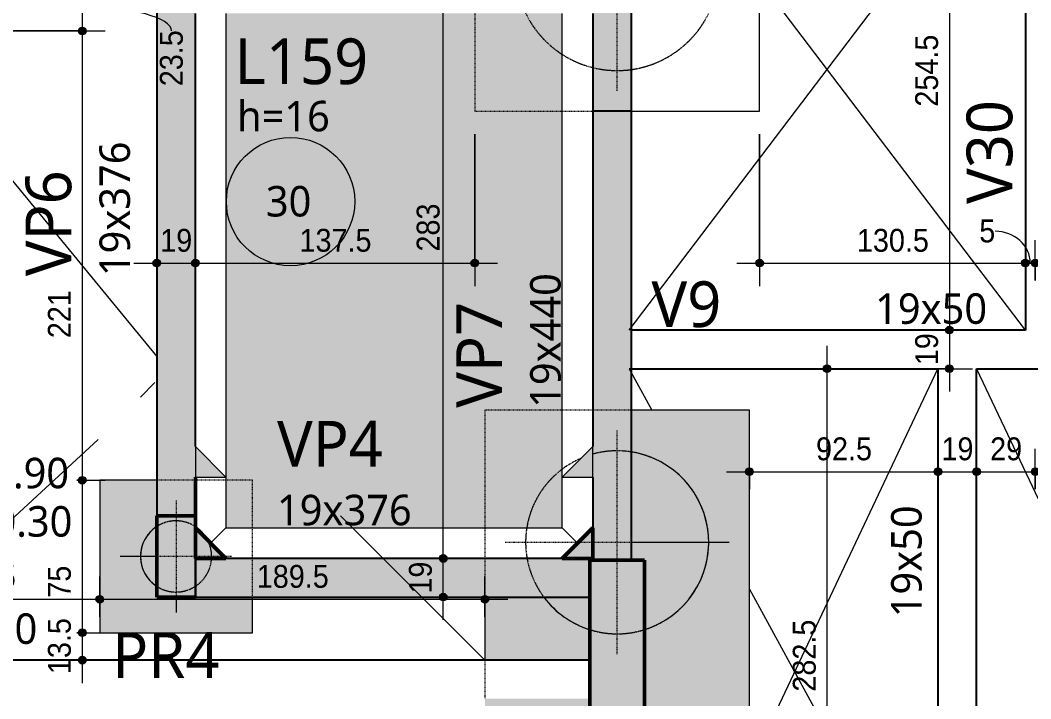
# Model space of a CAD drawing. Header units: centimetres. Extents: x -3523 to 38560, y -3196 to 88043.
# Drawn here: x -1157.8 to -661.1, y 112.4 to 446.1 of the extents above; entities that cross this region are included whole.
import ezdxf

# ---------------------------------------------------------------- set-up
doc = ezdxf.new("R2010")
doc.units = ezdxf.units.CM
doc.linetypes.add('Hidden', pattern=[0.714375, 0.47625, -0.238125])
doc.linetypes.add('Traço', pattern=[0.635, 0.3175, -0.3175])
for name, color, linetype, lineweight in [('A-ANNO-DIMS', 7, 'Continuous', 9), ('A-ANNO-DIMS-75', 7, 'Continuous', 9), ('A-DETL-GENF', 7, 'Continuous', 18), ('A-DETL-MBND', 7, 'Continuous', 18), ('A-DETL-THIN', 7, 'Continuous', 25), ('A-FLOR', 7, 'Continuous', 25), ('A-FLOR-IDEN', 7, 'Continuous', 9), ('A-FLOR-OTLN', 7, 'Continuous', 18), ('S-BEAM', 7, 'Continuous', 25), ('S-BEAM-HDLN', 7, 'Traço', 25), ('S-BEAM-IDEN', 7, 'Continuous', 9), ('S-COLS', 7, 'Continuous', 25), ('S-COLS-IDEN', 7, 'Continuous', 9), ('S-FNDN', 7, 'Continuous', 25), ('S-FNDN-HDLN', 7, 'Traço', 18), ('S-FNDN-IDEN', 7, 'Continuous', 9)]:
    doc.layers.add(name, color=color, linetype=linetype, lineweight=lineweight)
doc.layers.add('A-DETL', color=7, linetype='Continuous', lineweight=18, true_color=0x00a600)
doc.styles.add('Arial_1', font='arial.ttf', dxfattribs={"width": 0.9, "height": 11.25})
doc.styles.add('Gadugi', font='gadugi.ttf', dxfattribs={"height": 15})
doc.styles.add('Gadugi_1', font='gadugi.ttf', dxfattribs={"height": 22.5})
doc.dimstyles.new('PED_1_5mm_ESQ', dxfattribs={"dimscale": 30.48, "dimtxt": 11.477918, "dimasz": 0.492126, "dimexe": 0.369094, "dimexo": 0.369094, "dimgap": 0.073819, "dimtad": 1, "dimdec": 1, "dimrnd": 0.5, "dimdsep": 46, "dimtxsty": 'Arial_1', "dimblk1": 'DOTSMALL', "dimblk2": 'DOTSMALL', "dimsah": 1, "dimcen": 0.09, "dimdle": 0.369094, "dimazin": 0, "dimtfac": 1, "dimtdec": 4, "dimtix": 1, "dimtmove": 0, "dimatfit": 3, "dimfxl": 1, "dimtvp": 1, "dimtolj": 1, "dimtzin": 0, "dimarcsym": 2})
doc.dimstyles.new('PED_1_5mm_ESQ_1', dxfattribs={"dimscale": 30.48, "dimtxt": 11.477918, "dimasz": 0.492126, "dimexe": 0.369094, "dimexo": 0.369094, "dimgap": 0.073819, "dimtad": 1, "dimdec": 1, "dimrnd": 0.5, "dimdsep": 46, "dimtxsty": 'Arial_1', "dimblk1": 'DOTSMALL', "dimblk2": 'DOTSMALL', "dimsah": 1, "dimcen": 0.09, "dimdle": 0.369094, "dimazin": 0, "dimtfac": 1, "dimtdec": 4, "dimtix": 1, "dimtmove": 2, "dimatfit": 3, "dimfxl": 1, "dimtvp": 1, "dimtolj": 1, "dimtzin": 0, "dimarcsym": 2})
doc.dimstyles.new('PED_1_5mm_ESQ_2', dxfattribs={"dimscale": 30.48, "dimtxt": 11.477918, "dimasz": 0.492126, "dimexe": 0.369094, "dimexo": 0.369094, "dimgap": 0.073819, "dimtad": 1, "dimdec": 1, "dimrnd": 0.5, "dimdsep": 46, "dimtxsty": 'Arial_1', "dimblk1": 'DOTSMALL', "dimblk2": 'DOTSMALL', "dimsah": 1, "dimcen": 0.09, "dimdle": 0.369094, "dimazin": 0, "dimtfac": 1, "dimtdec": 4, "dimtix": 1, "dimtmove": 1, "dimatfit": 3, "dimfxl": 1, "dimtvp": 1, "dimtolj": 1, "dimtzin": 0, "dimarcsym": 2})

# ---------------------------------------------------------------- blocks, each defined once
blk = doc.blocks.new('PED_MÍSULA_VERT__CONC_R1 - L_15_0 x 341_0-2997604-PL B 002 - FUNDAÇÃO')
at = {"layer": 'S-COLS', "true_color": 0x808080}
blk.add_hatch(color=8, dxfattribs=at).paths.add_polyline_path([(0, 0), (15, 0), (0, 15)], flags=0)
at = {"layer": 'S-COLS', "lineweight": 50}
for p, q in [((0, 15), (0, 0)), ((15, 0), (0, 15)), ((0, 0), (15, 0))]:
    blk.add_line(p, q, dxfattribs=at)
blk = doc.blocks.new('PED_BLRET-2EST_R01_2019 - 390x140x190-3763700-PL B 002 - FUNDAÇÃO')
at = {"layer": 'S-FNDN', "linetype": 'Hidden', "lineweight": 18}
for p, q in [((-130, -7), (-130, -60)), ((120, -7), (120, -60))]:
    blk.add_line(p, q, dxfattribs=at)
at = {"layer": 'S-FNDN-HDLN'}
for p, q in [((-130, 60), (-130, -7)), ((120, 60), (120, -7)), ((-190, 0), (-70, 0)), ((60, 0), (180, 0))]:
    blk.add_line(p, q, dxfattribs=at)
for centre, start, end in [((-130, 0), 360, 188.0524), ((120, 0), 360, 193.9299), ((-130, 0), 346.0701, 360), ((120, 0), 351.9476, 360), ((-130, 0), 188.0581, 346.0644), ((120, 0), 193.9356, 351.9419)]:
    blk.add_arc(centre, 50, start, end, dxfattribs=at)
blk = doc.blocks.new('PED_BLRET-2EST_R01_2019 - 355x130x170-V19-PL B 002 - FUNDAÇÃO')
at = {"layer": 'A-DETL-MBND'}
for p, q in [((-117.5, 55), (-117.5, -55)), ((-172.5, 0), (-108.75, 0)), ((107.5, -7), (107.5, -55))]:
    blk.add_line(p, q, dxfattribs=at)
for centre, start, end in [((-117.5, 0), 78.7648, 281.2352), ((-117.5, 0), 17.5043, 51.8293), ((107.5, 0), 126.9111, 162.4957), ((107.5, 0), 197.5043, 351.0419), ((-117.5, 0), 308.1707, 342.4957)]:
    blk.add_arc(centre, 45, start, end, dxfattribs=at)
at = {"layer": 'S-FNDN-HDLN'}
for p, q in [((107.5, 55), (107.5, -7)), ((-108.74, 0), (-62.5, 0)), ((52.5, 0), (162.5, 0))]:
    blk.add_line(p, q, dxfattribs=at)
for centre, start, end in [((107.5, 0), 23.6432, 126.9047), ((-117.5, 0), 51.8356, 78.7585), ((-117.5, 0), 360, 17.498), ((107.5, 0), 162.502, 197.498), ((107.5, 0), 360, 15.5246), ((-117.5, 0), 342.502, 360), ((107.5, 0), 351.0482, 360), ((-117.5, 0), 281.2415, 308.1644)]:
    blk.add_arc(centre, 45, start, end, dxfattribs=at)
blk = doc.blocks.new('PED_BLRET-1EST_R01_2019 - 75x75x65-V23-PL B 002 - FUNDAÇÃO')
at = {"layer": 'A-DETL-MBND'}
for p, q in [((20, 0), (27.5, 0)), ((0, -9.5), (0, -27.5))]:
    blk.add_line(p, q, dxfattribs=at)
blk.add_arc((0, 0), 17.5, 213.1954, 326.9713, dxfattribs=at)
at = {"layer": 'S-FNDN-HDLN'}
for p, q in [((0, 27.5), (0, -9.5)), ((-27.5, 0), (20, 0))]:
    blk.add_line(p, q, dxfattribs=at)
for start, end in [(118.4476, 213.1791), (360, 118.3399), (326.9876, 360)]:
    blk.add_arc((0, 0), 17.5, start, end, dxfattribs=at)
blk = doc.blocks.new('PED_TAG_LAJE_R03 - TÍTULO_ESPESSURA_REBAIXO-2582888-PL B 002 - FUNDAÇÃO')
at = {"layer": 'A-FLOR-IDEN'}
blk.add_circle((-0.1083, -0.7611), 0.4205, dxfattribs=at)
blk = doc.blocks.new('DIMBLOCK45-PL B 002 - FUNDAÇÃO')
at = {"layer": 'A-ANNO-DIMS-75'}
h = blk.add_hatch(color=256, dxfattribs=at)
edge = h.paths.add_edge_path(flags=0)
edge.add_arc((-1127.31, 464.45), 1.88, 0, 360)
h = blk.add_hatch(color=256, dxfattribs=at)
edge = h.paths.add_edge_path(flags=0)
edge.add_arc((-1127.31, 440.85), 1.88, 0, 360)
for p, q in [((-1127.31, 475.7), (-1127.31, 440.85)), ((-1135.91, 464.45), (-1116.06, 464.45)), ((-1127.31, 464.45), (-1135.91, 464.45)), ((-1210.86, 440.85), (-1116.06, 440.85)), ((-1127.31, 440.85), (-1210.86, 440.85))]:
    blk.add_line(p, q, dxfattribs=at)
for centre in [(-1127.31, 464.45), (-1127.31, 440.85)]:
    blk.add_circle(centre, 1.88, dxfattribs=at)
blk.add_ellipse((-1127.31, 440.89), major_axis=(43.95, 0), ratio=0.267613, start_param=0, end_param=1.570796, dxfattribs=at)
at = {"layer": 'A-ANNO-DIMS-75', "color": 0, "insert": (-1089.14, 413.69), "char_height": 11.25, "width": 32.6326, "attachment_point": 1, "rotation": 90, "line_spacing_factor": 0.941778, "style": 'Arial_1'}
blk.add_mtext('23.5', dxfattribs=at)
blk = doc.blocks.new('_DotSmall')
at = {"color": 0, "linetype": 'ByBlock', "const_width": 0.5}
blk.add_lwpolyline([(-0.0625, 0, 1), (0.0625, 0, 1)], format="xyb", close=True, dxfattribs=at)
blk = doc.blocks.new('DIMBLOCK46-PL B 002 - FUNDAÇÃO')
at = {"layer": 'A-ANNO-DIMS-75'}
h = blk.add_hatch(color=256, dxfattribs=at)
edge = h.paths.add_edge_path(flags=0)
edge.add_arc((-1127.31, 440.85), 1.88, 0, 360)
h = blk.add_hatch(color=256, dxfattribs=at)
edge = h.paths.add_edge_path(flags=0)
edge.add_arc((-1127.31, 219.94), 1.88, 0, 360)
for p, q in [((-1210.86, 440.85), (-1116.06, 440.85)), ((-1127.31, 440.85), (-1210.86, 440.85)), ((-1127.31, 440.85), (-1127.31, 219.94)), ((-1129.94, 219.94), (-1116.06, 219.94)), ((-1127.31, 219.94), (-1129.94, 219.94))]:
    blk.add_line(p, q, dxfattribs=at)
for centre in [(-1127.31, 440.85), (-1127.31, 219.94)]:
    blk.add_circle(centre, 1.88, dxfattribs=at)
at = {"layer": 'A-ANNO-DIMS-75', "color": 0, "insert": (-1144.17, 289.79), "char_height": 11.25, "width": 27.9708, "attachment_point": 1, "rotation": 90, "line_spacing_factor": 0.941778, "style": 'Arial_1'}
blk.add_mtext('221', dxfattribs=at)
blk = doc.blocks.new('DIMBLOCK47-PL B 002 - FUNDAÇÃO')
at = {"layer": 'A-ANNO-DIMS-75'}
h = blk.add_hatch(color=256, dxfattribs=at)
edge = h.paths.add_edge_path(flags=0)
edge.add_arc((-1127.31, 219.94), 1.88, 0, 360)
h = blk.add_hatch(color=256, dxfattribs=at)
edge = h.paths.add_edge_path(flags=0)
edge.add_arc((-1127.31, 144.94), 1.88, 0, 360)
for p, q in [((-1129.94, 219.94), (-1116.06, 219.94)), ((-1127.31, 219.94), (-1129.94, 219.94)), ((-1127.31, 219.94), (-1127.31, 144.94)), ((-1129.94, 144.94), (-1116.06, 144.94)), ((-1127.31, 144.94), (-1129.94, 144.94))]:
    blk.add_line(p, q, dxfattribs=at)
for centre in [(-1127.31, 219.94), (-1127.31, 144.94)]:
    blk.add_circle(centre, 1.88, dxfattribs=at)
at = {"layer": 'A-ANNO-DIMS-75', "color": 0, "insert": (-1144.17, 162.17), "char_height": 11.25, "width": 18.6472, "attachment_point": 1, "rotation": 90, "line_spacing_factor": 0.941778, "style": 'Arial_1'}
blk.add_mtext('75', dxfattribs=at)
blk = doc.blocks.new('DIMBLOCK48-PL B 002 - FUNDAÇÃO')
at = {"layer": 'A-ANNO-DIMS-75'}
h = blk.add_hatch(color=256, dxfattribs=at)
edge = h.paths.add_edge_path(flags=0)
edge.add_arc((-1127.31, 144.94), 1.88, 0, 360)
h = blk.add_hatch(color=256, dxfattribs=at)
edge = h.paths.add_edge_path(flags=0)
edge.add_arc((-1127.31, 131.43), 1.88, 0, 360)
for p, q in [((-1129.94, 144.94), (-1116.06, 144.94)), ((-1127.31, 144.94), (-1129.94, 144.94)), ((-1127.31, 144.94), (-1127.31, 120.18)), ((-1135.91, 131.43), (-1116.06, 131.43)), ((-1127.31, 131.43), (-1135.91, 131.43))]:
    blk.add_line(p, q, dxfattribs=at)
for centre in [(-1127.31, 144.94), (-1127.31, 131.43)]:
    blk.add_circle(centre, 1.88, dxfattribs=at)
at = {"layer": 'A-ANNO-DIMS-75', "color": 0, "insert": (-1144.17, 124.59), "char_height": 11.25, "width": 32.6326, "attachment_point": 1, "rotation": 90, "line_spacing_factor": 0.941778, "style": 'Arial_1'}
blk.add_mtext('13.5', dxfattribs=at)
blk = doc.blocks.new('DIMBLOCK50-PL B 002 - FUNDAÇÃO')
at = {"layer": 'A-ANNO-DIMS-75'}
h = blk.add_hatch(color=256, dxfattribs=at)
edge = h.paths.add_edge_path(flags=0)
edge.add_arc((-1237.08, 161.4), 1.88, 0, 360)
h = blk.add_hatch(color=256, dxfattribs=at)
edge = h.paths.add_edge_path(flags=0)
edge.add_arc((-1118.69, 161.4), 1.88, 0, 360)
for p, q in [((-1237.08, 152.8), (-1237.08, 172.65)), ((-1118.69, 152.8), (-1118.69, 172.65)), ((-1237.08, 161.4), (-1118.69, 161.4)), ((-1237.08, 161.4), (-1237.08, 152.8)), ((-1118.69, 161.4), (-1118.69, 152.8))]:
    blk.add_line(p, q, dxfattribs=at)
for centre in [(-1237.08, 161.4), (-1118.69, 161.4)]:
    blk.add_circle(centre, 1.88, dxfattribs=at)
at = {"layer": 'A-ANNO-DIMS-75', "color": 0, "insert": (-1195.37, 178.26), "char_height": 11.25, "width": 41.9562, "attachment_point": 1, "line_spacing_factor": 0.941778, "style": 'Arial_1'}
blk.add_mtext('118.5', dxfattribs=at)
blk = doc.blocks.new('DIMBLOCK51-PL B 002 - FUNDAÇÃO')
at = {"layer": 'A-ANNO-DIMS-75'}
h = blk.add_hatch(color=256, dxfattribs=at)
edge = h.paths.add_edge_path(flags=0)
edge.add_arc((-1118.69, 161.4), 1.88, 0, 360)
h = blk.add_hatch(color=256, dxfattribs=at)
edge = h.paths.add_edge_path(flags=0)
edge.add_arc((-929.36, 161.4), 1.88, 0, 360)
for p, q in [((-1118.69, 152.8), (-1118.69, 172.65)), ((-929.36, 152.8), (-929.36, 172.65)), ((-1118.69, 161.4), (-918.11, 161.4)), ((-1118.69, 161.4), (-1118.69, 152.8)), ((-929.36, 161.4), (-929.36, 152.8))]:
    blk.add_line(p, q, dxfattribs=at)
for centre in [(-1118.69, 161.4), (-929.36, 161.4)]:
    blk.add_circle(centre, 1.88, dxfattribs=at)
at = {"layer": 'A-ANNO-DIMS-75', "color": 0, "insert": (-1041.51, 178.26), "char_height": 11.25, "width": 41.9562, "attachment_point": 1, "line_spacing_factor": 0.941778, "style": 'Arial_1'}
blk.add_mtext('189.5', dxfattribs=at)
blk = doc.blocks.new('DIMBLOCK76-PL B 002 - FUNDAÇÃO')
at = {"layer": 'A-ANNO-DIMS-75'}
h = blk.add_hatch(color=256, dxfattribs=at)
edge = h.paths.add_edge_path(flags=0)
edge.add_arc((-701.03, 548.47), 1.88, 0, 360)
h = blk.add_hatch(color=256, dxfattribs=at)
edge = h.paths.add_edge_path(flags=0)
edge.add_arc((-701.03, 293.77), 1.88, 0, 360)
for p, q in [((-709.63, 548.47), (-689.78, 548.47)), ((-701.03, 548.47), (-709.63, 548.47)), ((-701.03, 548.47), (-701.03, 293.77)), ((-709.63, 293.77), (-689.78, 293.77)), ((-701.03, 293.77), (-709.63, 293.77))]:
    blk.add_line(p, q, dxfattribs=at)
for centre in [(-701.03, 548.47), (-701.03, 293.77)]:
    blk.add_circle(centre, 1.88, dxfattribs=at)
at = {"layer": 'A-ANNO-DIMS-75', "color": 0, "insert": (-717.89, 403.64), "char_height": 11.25, "width": 41.9562, "attachment_point": 1, "rotation": 90, "line_spacing_factor": 0.941778, "style": 'Arial_1'}
blk.add_mtext('254.5', dxfattribs=at)
blk = doc.blocks.new('DIMBLOCK77-PL B 002 - FUNDAÇÃO')
at = {"layer": 'A-ANNO-DIMS-75'}
h = blk.add_hatch(color=256, dxfattribs=at)
edge = h.paths.add_edge_path(flags=0)
edge.add_arc((-701.03, 293.77), 1.88, 0, 360)
h = blk.add_hatch(color=256, dxfattribs=at)
edge = h.paths.add_edge_path(flags=0)
edge.add_arc((-701.03, 274.77), 1.88, 0, 360)
for p, q in [((-709.63, 293.77), (-689.78, 293.77)), ((-701.03, 293.77), (-709.63, 293.77)), ((-701.03, 293.77), (-701.03, 263.52)), ((-709.63, 274.77), (-689.78, 274.77)), ((-701.03, 274.77), (-709.63, 274.77))]:
    blk.add_line(p, q, dxfattribs=at)
for centre in [(-701.03, 293.77), (-701.03, 274.77)]:
    blk.add_circle(centre, 1.88, dxfattribs=at)
at = {"layer": 'A-ANNO-DIMS-75', "color": 0, "insert": (-717.89, 276.5), "char_height": 11.25, "width": 18.6472, "attachment_point": 1, "rotation": 90, "line_spacing_factor": 0.941778, "style": 'Arial_1'}
blk.add_mtext('19', dxfattribs=at)
blk = doc.blocks.new('DIMBLOCK79-PL B 002 - FUNDAÇÃO')
at = {"layer": 'A-ANNO-DIMS-75'}
h = blk.add_hatch(color=256, dxfattribs=at)
edge = h.paths.add_edge_path(flags=0)
edge.add_arc((-761.19, 274.77), 1.88, 0, 360)
h = blk.add_hatch(color=256, dxfattribs=at)
edge = h.paths.add_edge_path(flags=0)
edge.add_arc((-761.19, -7.87), 1.87, 0, 360)
for p, q in [((-761.19, -7.87), (-761.19, 286.02)), ((-752.59, 274.77), (-772.44, 274.77)), ((-761.19, 274.77), (-752.59, 274.77)), ((-752.59, -7.87), (-772.44, -7.87)), ((-761.19, -7.87), (-752.59, -7.87))]:
    blk.add_line(p, q, dxfattribs=at)
for centre, radius in [((-761.19, 274.77), 1.88), ((-761.19, -7.87), 1.87)]:
    blk.add_circle(centre, radius, dxfattribs=at)
at = {"layer": 'A-ANNO-DIMS-75', "color": 0, "insert": (-778.04, 115.97), "char_height": 11.25, "width": 41.9562, "attachment_point": 1, "rotation": 90, "line_spacing_factor": 0.941778, "style": 'Arial_1'}
blk.add_mtext('282.5', dxfattribs=at)
blk = doc.blocks.new('DIMBLOCK80-PL B 002 - FUNDAÇÃO')
at = {"layer": 'A-ANNO-DIMS-75'}
h = blk.add_hatch(color=256, dxfattribs=at)
edge = h.paths.add_edge_path(flags=0)
edge.add_arc((-799.36, 224.13), 1.88, 0, 360)
h = blk.add_hatch(color=256, dxfattribs=at)
edge = h.paths.add_edge_path(flags=0)
edge.add_arc((-706.7, 224.13), 1.88, 0, 360)
for p, q in [((-799.36, 215.54), (-799.36, 235.38)), ((-706.7, 215.54), (-706.7, 235.38)), ((-810.61, 224.13), (-706.7, 224.13)), ((-799.36, 224.13), (-799.36, 215.54)), ((-706.7, 224.13), (-706.7, 215.54))]:
    blk.add_line(p, q, dxfattribs=at)
for centre in [(-799.36, 224.13), (-706.7, 224.13)]:
    blk.add_circle(centre, 1.88, dxfattribs=at)
at = {"layer": 'A-ANNO-DIMS-75', "color": 0, "insert": (-766.63, 240.99), "char_height": 11.25, "width": 32.6326, "attachment_point": 1, "line_spacing_factor": 0.941778, "style": 'Arial_1'}
blk.add_mtext('92.5', dxfattribs=at)
blk = doc.blocks.new('DIMBLOCK81-PL B 002 - FUNDAÇÃO')
at = {"layer": 'A-ANNO-DIMS-75'}
h = blk.add_hatch(color=256, dxfattribs=at)
edge = h.paths.add_edge_path(flags=0)
edge.add_arc((-706.7, 224.13), 1.88, 0, 360)
h = blk.add_hatch(color=256, dxfattribs=at)
edge = h.paths.add_edge_path(flags=0)
edge.add_arc((-687.7, 224.13), 1.88, 0, 360)
for p, q in [((-706.7, 215.54), (-706.7, 235.38)), ((-687.7, 215.54), (-687.7, 235.38)), ((-706.7, 224.13), (-687.7, 224.13)), ((-706.7, 224.13), (-706.7, 215.54)), ((-687.7, 224.13), (-687.7, 215.54))]:
    blk.add_line(p, q, dxfattribs=at)
for centre in [(-706.7, 224.13), (-687.7, 224.13)]:
    blk.add_circle(centre, 1.88, dxfattribs=at)
at = {"layer": 'A-ANNO-DIMS-75', "color": 0, "insert": (-704.97, 240.99), "char_height": 11.25, "width": 18.6472, "attachment_point": 1, "line_spacing_factor": 0.941778, "style": 'Arial_1'}
blk.add_mtext('19', dxfattribs=at)
blk = doc.blocks.new('DIMBLOCK82-PL B 002 - FUNDAÇÃO')
at = {"layer": 'A-ANNO-DIMS-75'}
h = blk.add_hatch(color=256, dxfattribs=at)
edge = h.paths.add_edge_path(flags=0)
edge.add_arc((-687.7, 224.13), 1.88, 0, 360)
h = blk.add_hatch(color=256, dxfattribs=at)
edge = h.paths.add_edge_path(flags=0)
edge.add_arc((-658.86, 224.13), 1.88, 0, 360)
for p, q in [((-687.7, 215.54), (-687.7, 235.38)), ((-658.86, 215.54), (-658.86, 235.38)), ((-687.7, 224.13), (-658.86, 224.13)), ((-687.7, 224.13), (-687.7, 215.54)), ((-658.86, 224.13), (-658.86, 215.54))]:
    blk.add_line(p, q, dxfattribs=at)
for centre in [(-687.7, 224.13), (-658.86, 224.13)]:
    blk.add_circle(centre, 1.88, dxfattribs=at)
at = {"layer": 'A-ANNO-DIMS-75', "color": 0, "insert": (-681.05, 240.99), "char_height": 11.25, "width": 18.6472, "attachment_point": 1, "line_spacing_factor": 0.941778, "style": 'Arial_1'}
blk.add_mtext('29', dxfattribs=at)
blk = doc.blocks.new('DIMBLOCK87-PL B 002 - FUNDAÇÃO')
at = {"layer": 'A-ANNO-DIMS-75'}
h = blk.add_hatch(color=256, dxfattribs=at)
edge = h.paths.add_edge_path(flags=0)
edge.add_arc((-794.36, 326.68), 1.88, 0, 360)
h = blk.add_hatch(color=256, dxfattribs=at)
edge = h.paths.add_edge_path(flags=0)
edge.add_arc((-663.73, 326.68), 1.88, 0, 360)
for p, q in [((-794.36, 390.13), (-794.36, 315.43)), ((-794.36, 326.68), (-794.36, 390.13)), ((-663.73, 318.08), (-663.73, 337.93)), ((-805.61, 326.68), (-663.73, 326.68)), ((-663.73, 326.68), (-663.73, 318.08))]:
    blk.add_line(p, q, dxfattribs=at)
for centre in [(-794.36, 326.68), (-663.73, 326.68)]:
    blk.add_circle(centre, 1.88, dxfattribs=at)
at = {"layer": 'A-ANNO-DIMS-75', "color": 0, "insert": (-746.53, 343.54), "char_height": 11.25, "width": 41.9562, "attachment_point": 1, "line_spacing_factor": 0.941778, "style": 'Arial_1'}
blk.add_mtext('130.5', dxfattribs=at)
blk = doc.blocks.new('DIMBLOCK88-PL B 002 - FUNDAÇÃO')
at = {"layer": 'A-ANNO-DIMS-75'}
h = blk.add_hatch(color=256, dxfattribs=at)
edge = h.paths.add_edge_path(flags=0)
edge.add_arc((-663.73, 326.68), 1.88, 0, 360)
h = blk.add_hatch(color=256, dxfattribs=at)
edge = h.paths.add_edge_path(flags=0)
edge.add_arc((-658.86, 326.68), 1.88, 0, 360)
for p, q in [((-663.73, 318.08), (-663.73, 337.93)), ((-658.86, 318.08), (-658.86, 337.93)), ((-663.73, 326.68), (-658.86, 326.68)), ((-663.73, 326.68), (-663.73, 318.08)), ((-658.86, 326.68), (-658.86, 318.08))]:
    blk.add_line(p, q, dxfattribs=at)
for centre in [(-663.73, 326.68), (-658.86, 326.68)]:
    blk.add_circle(centre, 1.88, dxfattribs=at)
blk.add_ellipse((-678.61, 326.68), major_axis=(17.31, 0), ratio=0.905533, start_param=0, end_param=1.570796, dxfattribs=at)
at = {"layer": 'A-ANNO-DIMS-75', "color": 0, "insert": (-686.38, 348.14), "char_height": 11.25, "width": 9.3236, "attachment_point": 1, "line_spacing_factor": 0.941778, "style": 'Arial_1'}
blk.add_mtext('5', dxfattribs=at)
blk = doc.blocks.new('DIMBLOCK231-PL B 002 - FUNDAÇÃO')
at = {"layer": 'A-ANNO-DIMS-75'}
h = blk.add_hatch(color=256, dxfattribs=at)
edge = h.paths.add_edge_path(flags=0)
edge.add_arc((-949.87, 181.44), 1.88, 0, 360)
h = blk.add_hatch(color=256, dxfattribs=at)
edge = h.paths.add_edge_path(flags=0)
edge.add_arc((-949.87, 162.44), 1.88, 0, 360)
for p, q in [((-941.27, 181.44), (-961.12, 181.44)), ((-949.87, 151.19), (-949.87, 181.44)), ((-949.87, 181.44), (-941.27, 181.44)), ((-941.27, 162.44), (-961.12, 162.44)), ((-949.87, 162.44), (-941.27, 162.44))]:
    blk.add_line(p, q, dxfattribs=at)
for centre in [(-949.87, 181.44), (-949.87, 162.44)]:
    blk.add_circle(centre, 1.88, dxfattribs=at)
at = {"layer": 'A-ANNO-DIMS-75', "color": 0, "insert": (-966.72, 164.17), "char_height": 11.25, "width": 18.6472, "attachment_point": 1, "rotation": 90, "line_spacing_factor": 0.941778, "style": 'Arial_1'}
blk.add_mtext('19', dxfattribs=at)
blk = doc.blocks.new('DIMBLOCK232-PL B 002 - FUNDAÇÃO')
at = {"layer": 'A-ANNO-DIMS-75'}
h = blk.add_hatch(color=256, dxfattribs=at)
edge = h.paths.add_edge_path(flags=0)
edge.add_arc((-949.87, 464.45), 1.88, 0, 360)
h = blk.add_hatch(color=256, dxfattribs=at)
edge = h.paths.add_edge_path(flags=0)
edge.add_arc((-949.87, 181.44), 1.88, 0, 360)
for p, q in [((-941.27, 464.45), (-961.12, 464.45)), ((-949.87, 181.44), (-949.87, 464.45)), ((-949.87, 464.45), (-941.27, 464.45)), ((-941.27, 181.44), (-961.12, 181.44)), ((-949.87, 181.44), (-941.27, 181.44))]:
    blk.add_line(p, q, dxfattribs=at)
for centre in [(-949.87, 464.45), (-949.87, 181.44)]:
    blk.add_circle(centre, 1.88, dxfattribs=at)
at = {"layer": 'A-ANNO-DIMS-75', "color": 0, "insert": (-962.92, 332.38), "char_height": 11.25, "width": 27.9708, "attachment_point": 1, "rotation": 90, "line_spacing_factor": 0.941778, "style": 'Arial_1'}
blk.add_mtext('283', dxfattribs=at)
blk = doc.blocks.new('DIMBLOCK234-PL B 002 - FUNDAÇÃO')
at = {"layer": 'A-ANNO-DIMS-75'}
h = blk.add_hatch(color=256, dxfattribs=at)
edge = h.paths.add_edge_path(flags=0)
edge.add_arc((-1090.69, 326.68), 1.88, 0, 360)
h = blk.add_hatch(color=256, dxfattribs=at)
edge = h.paths.add_edge_path(flags=0)
edge.add_arc((-1071.69, 326.68), 1.88, 0, 360)
for p, q in [((-1090.69, 318.08), (-1090.69, 337.93)), ((-1071.69, 318.08), (-1071.69, 337.93)), ((-1101.94, 326.68), (-1071.69, 326.68)), ((-1090.69, 326.68), (-1090.69, 318.08)), ((-1071.69, 326.68), (-1071.69, 318.08))]:
    blk.add_line(p, q, dxfattribs=at)
for centre in [(-1090.69, 326.68), (-1071.69, 326.68)]:
    blk.add_circle(centre, 1.88, dxfattribs=at)
at = {"layer": 'A-ANNO-DIMS-75', "color": 0, "insert": (-1088.96, 343.54), "char_height": 11.25, "width": 18.6472, "attachment_point": 1, "line_spacing_factor": 0.941778, "style": 'Arial_1'}
blk.add_mtext('19', dxfattribs=at)
blk = doc.blocks.new('DIMBLOCK235-PL B 002 - FUNDAÇÃO')
at = {"layer": 'A-ANNO-DIMS-75'}
h = blk.add_hatch(color=256, dxfattribs=at)
edge = h.paths.add_edge_path(flags=0)
edge.add_arc((-1071.69, 326.68), 1.88, 0, 360)
h = blk.add_hatch(color=256, dxfattribs=at)
edge = h.paths.add_edge_path(flags=0)
edge.add_arc((-934.36, 326.68), 1.88, 0, 360)
for p, q in [((-934.36, 390.13), (-934.36, 315.43)), ((-934.36, 326.68), (-934.36, 390.13)), ((-1071.69, 318.08), (-1071.69, 337.93)), ((-1071.69, 326.68), (-923.11, 326.68)), ((-1071.69, 326.68), (-1071.69, 318.08))]:
    blk.add_line(p, q, dxfattribs=at)
for centre in [(-1071.69, 326.68), (-934.36, 326.68)]:
    blk.add_circle(centre, 1.88, dxfattribs=at)
at = {"layer": 'A-ANNO-DIMS-75', "color": 0, "insert": (-1020.51, 343.54), "char_height": 11.25, "width": 41.9562, "attachment_point": 1, "line_spacing_factor": 0.941778, "style": 'Arial_1'}
blk.add_mtext('137.5', dxfattribs=at)

msp = doc.modelspace()

# ---------------------------------------------------------------- hatches: boundary and pattern name
at = {"layer": 'A-DETL-GENF', "true_color": 0xffffff}
h = msp.add_hatch(color=7, dxfattribs=at)
h.paths.add_polyline_path([(-876.365, 221.444), (-876.365, 236.444), (-891.365, 221.444)], flags=0)
h.paths.add_polyline_path([(-1071.695, 221.444), (-1056.695, 221.444), (-1071.695, 236.444)], flags=0)
h.paths.add_polyline_path([(-877.955, 483.446), (-876.365, 483.446), (-876.365, 498.446), (-891.365, 483.446)], flags=0)
h.paths.add_polyline_path([(-1248.615, 483.446), (-1263.615, 498.446), (-1263.615, 483.446)], flags=0)
h.paths.add_polyline_path([(-876.365, 953.78), (-876.365, 968.78), (-891.365, 968.78), (-883.865, 961.28)], flags=0)
h.paths.add_polyline_path([(-1263.615, 953.78), (-1248.615, 968.78), (-1263.615, 968.78), (-1263.615, 967.545)], flags=0)
at = {"layer": 'A-DETL-MBND', "true_color": 0xe7dd50}
h = msp.add_hatch(color=53, dxfattribs=at)
h.paths.add_polyline_path([(-877.865, -100.615), (-799.365, -100.615), (-799.365, -26.865), (-929.365, -26.865), (-929.365, -100.615)], flags=0)
h.paths.add_polyline_path([(-850.865, -7.865), (-799.365, -7.865), (-799.365, 254.385), (-857.365, 254.385), (-857.365, 180.635), (-850.865, 180.635), (-850.865, 95.224)], flags=0)
h.paths.add_polyline_path([(-877.865, -7.865), (-877.865, 112.434), (-929.365, 112.434), (-929.365, -7.865)], flags=0)
h.paths.add_polyline_path([(-877.865, 131.434), (-877.865, 162.444), (-929.365, 162.444), (-929.365, 131.434)], flags=0)
at = {"layer": 'A-DETL-MBND', "true_color": 0xc0b987}
msp.add_hatch(color=43, dxfattribs=at).paths.add_polyline_path([(-1043.695, 144.944), (-1043.695, 162.444), (-1090.695, 162.444), (-1090.695, 219.944), (-1118.695, 219.944), (-1118.695, 144.944), (-1071.695, 144.944)], flags=0)
at = {"layer": 'A-FLOR', "true_color": 0xffcc66}
msp.add_hatch(color=31, dxfattribs=at).paths.add_polyline_path([(-891.365, 196.444), (-891.365, 449.446), (-1056.695, 449.446), (-1056.695, 196.444), (-939.916, 196.444)], flags=0)
at = {"layer": 'S-BEAM', "true_color": 0xd9d9d9}
for points in [[(-857.365, 180.635), (-857.365, 485.65), (-876.365, 485.65), (-876.365, 180.635)], [(-1071.695, 202.444), (-1071.695, 464.446), (-1090.695, 464.446), (-1090.695, 202.444)], [(-929.365, 162.444), (-877.865, 162.444), (-877.865, 180.635), (-876.365, 180.635), (-876.365, 181.444), (-1071.695, 181.444), (-1071.695, 162.444), (-975.822, 162.444)]]:
    msp.add_hatch(color=254, dxfattribs=at).paths.add_polyline_path(points, flags=0)
at = {"layer": 'S-COLS', "true_color": 0x808080}
for points in [[(-1071.695, 162.444), (-1071.695, 202.444), (-1090.695, 202.444), (-1090.695, 162.444)], [(-877.865, -26.865), (-850.865, -26.865), (-850.865, 180.635), (-877.865, 180.635), (-877.865, 95.224)]]:
    msp.add_hatch(color=8, dxfattribs=at).paths.add_polyline_path(points, flags=0)

# ---------------------------------------------------------------- linework, layer by layer
at = {"layer": 'A-DETL', "color": 9, "true_color": 0xc5c5c5}
for p, q in [((-858.511, 274.773), (-847.385, 254.385)), ((-799.365, 166.387), (-706.705, -3.414))]:
    msp.add_line(p, q, dxfattribs=at)
at = {"layer": 'A-DETL', "color": 7}
for p, q in [((-1056.695, 221.444), (-1071.695, 236.444)), ((-1071.695, 236.444), (-1071.695, 221.444)), ((-876.365, 236.444), (-891.365, 221.444)), ((-876.365, 221.444), (-876.365, 236.444)), ((-1071.695, 221.444), (-1056.695, 221.444)), ((-891.365, 221.444), (-876.365, 221.444))]:
    msp.add_line(p, q, dxfattribs=at)
at = {"layer": 'A-DETL', "color": 7, "lineweight": 50}
msp.add_line((-1071.695, 202.444), (-1071.695, 221.444), dxfattribs=at)
at = {"layer": 'A-DETL-MBND'}
for p, q in [((-799.365, 254.385), (-857.365, 254.385)), ((-799.365, -7.865), (-799.365, 254.385)), ((-1090.695, 219.944), (-1118.695, 219.944)), ((-1118.695, 219.944), (-1118.695, 144.944)), ((-1043.695, 144.944), (-1043.695, 162.444)), ((-929.365, 162.444), (-929.365, 131.434)), ((-1118.695, 144.944), (-1043.695, 144.944))]:
    msp.add_line(p, q, dxfattribs=at)
at = {"layer": 'A-DETL-THIN', "color": 9, "lineweight": 18, "true_color": 0xc0c0c0}
for p, q in [((-858.511, 293.773), (-663.731, 550.164)), ((-663.731, 293.773), (-794.365, 465.727)), ((-1090.695, 281.002), (-1192.305, 404.596)), ((-706.705, 274.773), (-858.511, 274.773)), ((-799.365, 78.502), (-706.705, 274.773)), ((-687.705, 274.773), (-556.372, -3.414)), ((-1098.695, 260.796), (-1091.546, 267.944)), ((-1237.085, 131.434), (-1119.546, 239.944)), ((-929.365, 131.434), (-1000.374, 202.444))]:
    msp.add_line(p, q, dxfattribs=at)
at = {"layer": 'A-FLOR-OTLN'}
for p, q in [((-1056.695, 449.446), (-1056.695, 196.444)), ((-891.365, 196.444), (-891.365, 449.446)), ((-1064.195, 188.944), (-1056.695, 196.444)), ((-1056.695, 196.444), (-891.365, 196.444)), ((-883.865, 188.944), (-891.365, 196.444))]:
    msp.add_line(p, q, dxfattribs=at)
at = {"layer": 'S-BEAM'}
for p, q in [((-663.731, 548.465), (-663.731, 293.773)), ((-857.365, 180.635), (-857.365, 485.65)), ((-1090.695, 464.446), (-1090.695, 202.444)), ((-1071.695, 236.444), (-1071.695, 449.446)), ((-876.365, 449.446), (-876.365, 236.444)), ((-663.731, 293.773), (-857.365, 293.773)), ((-857.365, 274.773), (-706.705, 274.773)), ((-706.705, 274.773), (-706.705, -7.865)), ((-687.705, 274.773), (-556.372, 274.773)), ((-687.705, -7.865), (-687.705, 274.773)), ((-1071.695, 202.444), (-1071.695, 221.444)), ((-876.365, 221.444), (-876.365, 196.444)), ((-1090.695, 202.444), (-1071.695, 202.444)), ((-1071.695, 181.444), (-1071.695, 162.444)), ((-891.365, 181.444), (-1056.695, 181.444)), ((-877.865, 162.444), (-877.865, 180.635)), ((-877.865, 180.635), (-876.365, 180.635)), ((-876.365, 180.635), (-857.365, 180.635)), ((-1071.695, 162.444), (-877.865, 162.444)), ((-877.865, 131.434), (-1237.085, 131.434))]:
    msp.add_line(p, q, dxfattribs=at)
at = {"layer": 'S-BEAM-HDLN', "linetype": 'Continuous'}
for p, q in [((-857.365, 401.385), (-876.365, 401.385)), ((-876.365, 180.635), (-876.365, 181.444))]:
    msp.add_line(p, q, dxfattribs=at)
at = {"layer": 'S-COLS', "lineweight": 50}
for p, q in [((-1071.695, 202.444), (-1090.695, 202.444)), ((-1090.695, 202.444), (-1090.695, 162.444)), ((-1071.695, 196.444), (-1071.695, 202.444)), ((-850.865, 180.635), (-877.865, 180.635)), ((-877.865, 180.635), (-877.865, -26.865)), ((-850.865, -26.865), (-850.865, 180.635)), ((-1090.695, 162.444), (-1071.695, 162.444))]:
    msp.add_line(p, q, dxfattribs=at)
at = {"layer": 'S-COLS'}
msp.add_line((-1071.695, 162.444), (-1071.695, 181.444), dxfattribs=at)
at = {"layer": 'S-FNDN', "lineweight": 18}
for p, q in [((-794.365, 401.385), (-794.365, 548.465)), ((-857.365, 401.385), (-794.365, 401.385))]:
    msp.add_line(p, q, dxfattribs=at)
at = {"layer": 'S-FNDN-HDLN'}
for p, q in [((-934.365, 791.385), (-934.365, 401.385)), ((-934.365, 401.385), (-876.365, 401.385)), ((-876.365, 401.385), (-857.365, 401.385)), ((-929.365, 254.385), (-929.365, 162.449)), ((-857.369, 254.385), (-929.365, 254.385)), ((-1043.695, 219.944), (-1090.69, 219.944)), ((-1043.695, 162.449), (-1043.695, 219.944)), ((-929.365, 131.429), (-929.365, 112.439))]:
    msp.add_line(p, q, dxfattribs=at)
for centre, radius, start, end in [((-864.365, 471.385), 50, 210.42469, 214.47162), ((-864.365, 471.385), 50, 214.5738, 219.49461), ((-864.365, 471.385), 50, 320.50539, 325.4262), ((-864.365, 471.385), 50, 325.52838, 329.57531), ((-864.365, 471.385), 50, 219.745, 223.72404), ((-864.365, 471.385), 50, 316.27596, 320.255), ((-864.365, 471.385), 50, 223.81921, 228.79653), ((-864.365, 471.385), 50, 229.10253, 232.97461), ((-864.365, 471.385), 50, 307.02539, 310.89747), ((-864.365, 471.385), 50, 311.20347, 316.18079), ((-864.365, 471.385), 50, 233.06367, 238.13584), ((-864.365, 471.385), 50, 238.52922, 242.22369), ((-864.365, 471.385), 50, 297.77631, 301.47078), ((-864.365, 471.385), 50, 301.86416, 306.93633), ((-864.365, 471.385), 50, 242.30738, 247.55744), ((-864.365, 471.385), 50, 248.10814, 251.47156), ((-864.365, 471.385), 50, 251.5505, 257.22599), ((-864.365, 471.385), 50, 258.14379, 260.71845), ((-864.365, 471.385), 50, 279.28155, 281.85621), ((-864.365, 471.385), 50, 282.77401, 288.4495), ((-864.365, 471.385), 50, 288.52844, 291.89186), ((-864.365, 471.385), 50, 292.44256, 297.69262), ((-864.365, 471.385), 50, 260.79316, 268.62334), ((-864.365, 471.385), 50, 271.37666, 279.20684), ((-864.365, 189.385), 45, 99.78504, 102.52266), ((-864.365, 189.385), 45, 91.37682, 99.70602), ((-864.365, 189.385), 45, 80.29398, 88.62318), ((-864.365, 189.385), 45, 77.47734, 80.21496), ((-864.365, 189.385), 45, 119.28349, 123.18464), ((-864.365, 189.385), 45, 113.62403, 119.19436), ((-864.365, 189.385), 45, 103.44057, 105.51346), ((-864.365, 189.385), 45, 70.55011, 76.55943), ((-864.365, 189.385), 45, 66.90846, 70.46634), ((-864.365, 189.385), 45, 60.80564, 66.35769), ((-864.365, 189.385), 45, 56.81536, 60.71651), ((-864.365, 189.385), 45, 129.03483, 133.11918), ((-864.365, 189.385), 45, 123.57809, 128.93959), ((-864.365, 189.385), 45, 51.06041, 56.42191), ((-864.365, 189.385), 45, 46.88082, 50.96517), ((-864.365, 189.385), 45, 138.78807, 142.98168), ((-864.365, 189.385), 45, 133.42523, 138.68582), ((-864.365, 189.385), 45, 41.31418, 46.57477), ((-864.365, 189.385), 45, 37.01832, 41.21193), ((-864.365, 189.385), 45, 143.23211, 148.43332), ((-864.365, 189.385), 45, 31.56668, 36.76789), ((-864.365, 189.385), 45, 153.01736, 158.18248), ((-864.365, 189.385), 45, 148.54371, 152.80542), ((-864.365, 189.385), 45, 27.19458, 31.45629), ((-864.365, 189.385), 45, 21.81752, 26.98264), ((-864.365, 189.385), 45, 158.30243, 162.60594), ((-864.365, 189.385), 45, 17.39406, 21.69757), ((-1081.195, 182.444), 17.5, 109.59395, 116.49431), ((-1081.195, 182.444), 17.5, 101.36698, 109.32072), ((-1081.195, 182.444), 17.5, 94.22499, 101.13724), ((-1081.195, 182.444), 17.5, 90, 93.9754), ((-1081.195, 182.444), 17.5, 86.0246, 90), ((-1081.195, 182.444), 17.5, 78.86276, 85.77501), ((-1081.195, 182.444), 17.5, 70.67928, 78.63302), ((-1081.195, 182.444), 17.5, 63.50569, 70.40605), ((-864.365, 189.385), 45, 162.78966, 167.93383), ((-864.365, 189.385), 45, 12.06617, 17.21034), ((-1081.195, 182.444), 17.5, 132.04565, 140.02475), ((-1081.195, 182.444), 17.5, 124.97187, 131.84737), ((-1081.195, 182.444), 17.5, 116.70716, 124.67001), ((-1081.195, 182.444), 17.5, 55.32999, 63.29284), ((-1081.195, 182.444), 17.5, 48.15263, 55.02813), ((-1081.195, 182.444), 17.5, 39.97525, 47.95435), ((-864.365, 189.385), 45, 172.55361, 177.6881), ((-864.365, 189.385), 45, 168.06516, 172.39147), ((-864.365, 189.385), 45, 7.60853, 11.93484), ((-864.365, 189.385), 45, 2.3119, 7.44639), ((-1081.195, 182.444), 17.5, 155.76932, 162.54465), ((-1081.195, 182.444), 17.5, 147.38288, 155.38724), ((-1081.195, 182.444), 17.5, 140.36199, 147.19727), ((-1081.195, 182.444), 17.5, 32.80273, 39.63801), ((-1081.195, 182.444), 17.5, 27.58278, 32.61712), ((-1081.195, 182.444), 17.5, 24.61276, 27.49765), ((-1081.195, 182.444), 17.5, 17.45535, 24.23068), ((-864.365, 189.385), 45, 177.83321, 182.16679), ((-864.365, 189.385), 45, 357.83321, 2.16679), ((-1081.195, 182.444), 17.5, 171.20188, 177.89004), ((-1081.195, 182.444), 17.5, 162.71914, 170.76116), ((-1081.195, 182.444), 17.5, 9.23884, 17.28086), ((-1081.195, 182.444), 17.5, 2.10996, 8.79812), ((-864.365, 189.385), 45, 182.3119, 187.44639), ((-864.365, 189.385), 45, 352.55361, 357.6881), ((-1081.195, 182.444), 17.5, 178.05467, 186.15284), ((-1081.195, 182.444), 17.5, 186.67356, 193.23383), ((-1081.195, 182.444), 17.5, 346.76617, 353.32644), ((-1081.195, 182.444), 17.5, 353.84716, 1.94533), ((-864.365, 189.385), 45, 187.60853, 191.93484), ((-864.365, 189.385), 45, 192.06617, 197.21034), ((-864.365, 189.385), 45, 342.78966, 347.93383), ((-864.365, 189.385), 45, 348.06516, 352.39147), ((-1081.195, 182.444), 17.5, 193.38968, 201.57425), ((-1081.195, 182.444), 17.5, 202.21054, 208.57634), ((-1081.195, 182.444), 17.5, 208.72433, 217.05097), ((-1081.195, 182.444), 17.5, 322.94903, 331.27567), ((-1081.195, 182.444), 17.5, 331.42366, 337.78946), ((-1081.195, 182.444), 17.5, 338.42575, 346.61032), ((-864.365, 189.385), 45, 197.39406, 201.69757), ((-864.365, 189.385), 45, 338.30243, 342.60594), ((-1081.195, 182.444), 17.5, 217.86892, 223.91785), ((-1081.195, 182.444), 17.5, 224.05874, 232.64952), ((-1081.195, 182.444), 17.5, 307.35048, 315.94126), ((-1081.195, 182.444), 17.5, 316.08215, 322.13108), ((-864.365, 189.385), 45, 201.81752, 206.98264), ((-864.365, 189.385), 45, 333.01736, 338.18248), ((-1081.195, 182.444), 17.5, 233.7945, 239.25857), ((-1081.195, 182.444), 17.5, 239.39303, 248.61374), ((-1081.195, 182.444), 17.5, 250.52187, 254.59869), ((-1081.195, 182.444), 17.5, 254.7273, 267.13793), ((-1081.195, 182.444), 17.5, 272.86207, 285.2727), ((-1081.195, 182.444), 17.5, 285.40131, 289.47813), ((-1081.195, 182.444), 17.5, 291.38626, 300.60697), ((-1081.195, 182.444), 17.5, 300.74143, 306.2055), ((-864.365, 189.385), 45, 207.19458, 211.45629), ((-864.365, 189.385), 45, 211.56668, 216.76789), ((-864.365, 189.385), 45, 323.23211, 328.43332), ((-864.365, 189.385), 45, 328.54371, 332.80542), ((-864.365, 189.385), 45, 217.01832, 221.21193), ((-864.365, 189.385), 45, 221.31418, 226.57477), ((-864.365, 189.385), 45, 313.42523, 318.68582), ((-864.365, 189.385), 45, 318.78807, 322.98168), ((-864.365, 189.385), 45, 226.88082, 230.96517), ((-864.365, 189.385), 45, 231.06041, 236.42191), ((-864.365, 189.385), 45, 303.57809, 308.93959), ((-864.365, 189.385), 45, 309.03483, 313.11918), ((-864.365, 189.385), 45, 236.81536, 240.71651), ((-864.365, 189.385), 45, 240.80564, 246.35769), ((-864.365, 189.385), 45, 293.64231, 299.19436), ((-864.365, 189.385), 45, 299.28349, 303.18464), ((-864.365, 189.385), 45, 246.90846, 250.46634), ((-864.365, 189.385), 45, 250.55011, 256.55943), ((-864.365, 189.385), 45, 257.47734, 260.21496), ((-864.365, 189.385), 45, 260.29398, 268.62318), ((-864.365, 189.385), 45, 271.37682, 279.70602), ((-864.365, 189.385), 45, 279.78504, 282.52266), ((-864.365, 189.385), 45, 283.44057, 289.44989), ((-864.365, 189.385), 45, 289.53366, 293.09154)]:
    msp.add_arc(centre, radius, start, end, dxfattribs=at)

# ---------------------------------------------------------------- block references
at = {"layer": 'A-FLOR-IDEN', "xscale": 74.99999999999996, "yscale": 74.99999999999996, "zscale": 74.99999999999996}
msp.add_blockref('PED_TAG_LAJE_R03 - TÍTULO_ESPESSURA_REBAIXO-2582888-PL B 002 - FUNDAÇÃO', (-1016.81, 414.044), dxfattribs=at)
at = {"layer": 'S-COLS'}
msp.add_blockref('PED_MÍSULA_VERT__CONC_R1 - L_15_0 x 341_0-2997604-PL B 002 - FUNDAÇÃO', (-1071.695, 181.444), dxfattribs=at)
at = {"layer": 'S-COLS', "rotation": 89.9999999999999}
msp.add_blockref('PED_MÍSULA_VERT__CONC_R1 - L_15_0 x 341_0-2997604-PL B 002 - FUNDAÇÃO', (-876.365, 181.444), dxfattribs=at)
at = {"layer": 'S-FNDN', "linetype": 'Traço', "lineweight": 18}
for name, p, rotation in [('PED_BLRET-2EST_R01_2019 - 390x140x190-3763700-PL B 002 - FUNDAÇÃO', (-864.365, 601.385), 90.00000000000001), ('PED_BLRET-2EST_R01_2019 - 355x130x170-V19-PL B 002 - FUNDAÇÃO', (-864.365, 81.885), 89.9999999999999), ('PED_BLRET-1EST_R01_2019 - 75x75x65-V23-PL B 002 - FUNDAÇÃO', (-1081.195, 182.444), 270.0000000000001)]:
    msp.add_blockref(name, p, dxfattribs=dict(at, rotation=rotation))

# ---------------------------------------------------------------- texts
at = {"layer": 'A-FLOR-IDEN', "attachment_point": 1}
for s, insert, char_height, width, style in [('L159', (-1052.377, 437.194), 22.5, 81.17086, 'Gadugi_1'), ('h=16', (-1051.205, 406.48), 15, 59.5253, 'Gadugi'), ('30', (-1037.043, 364.615), 15, 27.65822, 'Gadugi')]:
    msp.add_mtext(s, dxfattribs=dict(at, insert=insert, char_height=char_height, width=width, style=style))
at = {"layer": 'S-BEAM-IDEN', "attachment_point": 1, "rotation": 90}
for s, insert, char_height, width, style in [('V30', (-692.64, 355.768), 22.5, 66.13922, 'Gadugi_1'), ('19x376', (-1118.857, 320.268), 15, 81.17086, 'Gadugi'), ('VP6', (-1155.187, 320.268), 22.5, 66.74048, 'Gadugi_1'), ('19x440', (-907.148, 255.532), 15, 81.17086, 'Gadugi'), ('VP7', (-943.478, 255.532), 22.5, 66.74048, 'Gadugi_1'), ('19x50', (-729.71, 152.516), 15, 67.34175, 'Gadugi')]:
    msp.add_mtext(s, dxfattribs=dict(at, insert=insert, char_height=char_height, width=width, style=style))
at = {"layer": 'S-BEAM-IDEN', "attachment_point": 1}
for s, insert, char_height, width, style in [('V9', (-847.519, 317.73), 22.5, 45.09492, 'Gadugi_1'), ('19x50', (-737.572, 311.827), 15, 67.34175, 'Gadugi'), ('VP4', (-1031.584, 249.106), 22.5, 66.74048, 'Gadugi_1'), ('19x376', (-1031.584, 212.775), 15, 81.17086, 'Gadugi'), ('19x50', (-1204.423, 154.44), 15, 67.34175, 'Gadugi')]:
    msp.add_mtext(s, dxfattribs=dict(at, insert=insert, char_height=char_height, width=width, style=style))
at = {"layer": 'S-COLS-IDEN', "insert": (-1112.573, 145.1), "char_height": 22.5, "width": 65.53795, "attachment_point": 1, "style": 'Gadugi_1'}
msp.add_mtext('PR4', dxfattribs=at)
at = {"layer": 'S-FNDN-IDEN', "char_height": 15, "attachment_point": 1, "style": 'Gadugi'}
for s, insert, width in [('CT=790.90', (-1229.27, 230.963), 122.05692), ('CA=790.30', (-1229.27, 207.184), 125.06325)]:
    msp.add_mtext(s, dxfattribs=dict(at, insert=insert, width=width))

# ---------------------------------------------------------------- dimensions: what is measured, and where the dimension line sits
at = {"layer": 'A-ANNO-DIMS'}
for base, p1, p2, override, picture, middle in [((-701.035, 293.773), (-698.383, 548.465), (-698.383, 293.773), {"dimpost": '<>', "dimfxl": 254.692135}, 'DIMBLOCK76-PL B 002 - FUNDAÇÃO', (-709.029, 421.119)), ((-701.035, 274.773), (-698.383, 293.773), (-698.383, 274.773), {"dimpost": '<>', "dimfxl": 19}, 'DIMBLOCK77-PL B 002 - FUNDAÇÃO', (-709.029, 284.273)), ((-761.186, 274.773), (-763.838, -7.865), (-763.838, 274.773), {"dimpost": '<>', "dimfxl": 282.638414}, 'DIMBLOCK79-PL B 002 - FUNDAÇÃO', (-769.18, 133.454)), ((-949.868, 181.444), (-952.519, 162.444), (-952.519, 181.444), {"dimpost": '<>', "dimfxl": 19}, 'DIMBLOCK231-PL B 002 - FUNDAÇÃO', (-957.862, 171.944)), ((-1127.312, 131.434), (-1118.695, 144.944), (-1124.66, 131.434), {"dimpost": '<>', "dimfxl": 14.768285}, 'DIMBLOCK48-PL B 002 - FUNDAÇÃO', (-1135.31, 138.189))]:
    dim = msp.add_linear_dim(base=base, p1=p1, p2=p2, angle=90, dimstyle='PED_1_5mm_ESQ', override=override, dxfattribs=at)
    dim.commit()
    dim.dimension.update_dxf_attribs({"geometry": picture, "text_midpoint": middle})
for base, p1, p2, dimstyle, override, picture, middle in [((-1127.312, 440.848), (-1124.66, 464.446), (-1222.109, 440.848), 'PED_1_5mm_ESQ_2', {"dimpost": '<>', "dimfxl": 100.265632}, 'DIMBLOCK45-PL B 002 - FUNDAÇÃO', (-1081.64, 430.009)), ((-949.868, 464.446), (-952.519, 181.444), (-952.519, 464.446), 'PED_1_5mm_ESQ_1', {"dimpost": '<>', "dimfxl": 283.002246}, 'DIMBLOCK232-PL B 002 - FUNDAÇÃO', (-955.421, 346.361)), ((-1127.312, 219.944), (-1222.109, 440.848), (-1118.695, 219.944), 'PED_1_5mm_ESQ_1', {"dimpost": '<>', "dimfxl": 243.912011}, 'DIMBLOCK46-PL B 002 - FUNDAÇÃO', (-1136.667, 303.771)), ((-1127.312, 144.944), (-1118.695, 219.944), (-1118.695, 144.944), 'PED_1_5mm_ESQ_1', {"dimpost": '<>', "dimfxl": 75}, 'DIMBLOCK47-PL B 002 - FUNDAÇÃO', (-1136.667, 171.495))]:
    dim = msp.add_linear_dim(base=base, p1=p1, p2=p2, angle=90, dimstyle=dimstyle, override=override, dxfattribs=at)
    dim.commit()
    dim.dimension.update_dxf_attribs({"geometry": picture, "text_midpoint": middle, "dimtype": 160, "text_rotation": 90})
for base, p1, p2, override, picture, middle in [((-934.365, 326.682), (-1071.695, 329.333), (-934.365, 401.385), {"dimpost": '<>', "dimfxl": 155.083943}, 'DIMBLOCK235-PL B 002 - FUNDAÇÃO', (-1003.03, 334.679)), ((-663.731, 326.682), (-794.365, 401.385), (-663.731, 329.333), {"dimpost": '<>', "dimfxl": 149.185924}, 'DIMBLOCK87-PL B 002 - FUNDAÇÃO', (-729.048, 334.679)), ((-1071.695, 326.682), (-1090.695, 329.333), (-1071.695, 329.333), {"dimpost": '<>', "dimfxl": 19}, 'DIMBLOCK234-PL B 002 - FUNDAÇÃO', (-1081.195, 334.675)), ((-706.705, 224.135), (-799.365, 226.787), (-706.705, 226.787), {"dimpost": '<>', "dimfxl": 92.659893}, 'DIMBLOCK80-PL B 002 - FUNDAÇÃO', (-753.035, 232.129)), ((-687.705, 224.135), (-706.705, 226.787), (-687.705, 226.787), {"dimpost": '<>', "dimfxl": 19}, 'DIMBLOCK81-PL B 002 - FUNDAÇÃO', (-697.205, 232.129)), ((-658.86, 224.135), (-687.705, 226.787), (-658.86, 226.787), {"dimpost": '<>', "dimfxl": 28.844627}, 'DIMBLOCK82-PL B 002 - FUNDAÇÃO', (-673.282, 232.129)), ((-1118.695, 161.4), (-1237.085, 164.052), (-1118.695, 164.052), {"dimpost": '<>', "dimfxl": 118.390047}, 'DIMBLOCK50-PL B 002 - FUNDAÇÃO', (-1177.89, 169.394)), ((-929.365, 161.4), (-1118.695, 164.052), (-929.365, 164.052), {"dimpost": '<>', "dimfxl": 189.330203}, 'DIMBLOCK51-PL B 002 - FUNDAÇÃO', (-1024.03, 169.394))]:
    dim = msp.add_linear_dim(base=base, p1=p1, p2=p2, dimstyle='PED_1_5mm_ESQ', override=override, dxfattribs=at)
    dim.commit()
    dim.dimension.update_dxf_attribs({"geometry": picture, "text_midpoint": middle})
dim = msp.add_linear_dim(base=(-658.86, 326.682), p1=(-663.731, 329.333), p2=(-658.86, 329.333), dimstyle='PED_1_5mm_ESQ_2', override={"dimpost": '<>', "dimfxl": 4.871464}, dxfattribs=at)
dim.commit()
dim.dimension.update_dxf_attribs({"geometry": 'DIMBLOCK88-PL B 002 - FUNDAÇÃO', "text_midpoint": (-681.717, 340.636), "dimtype": 160})

doc.saveas('drawing.dxf')
